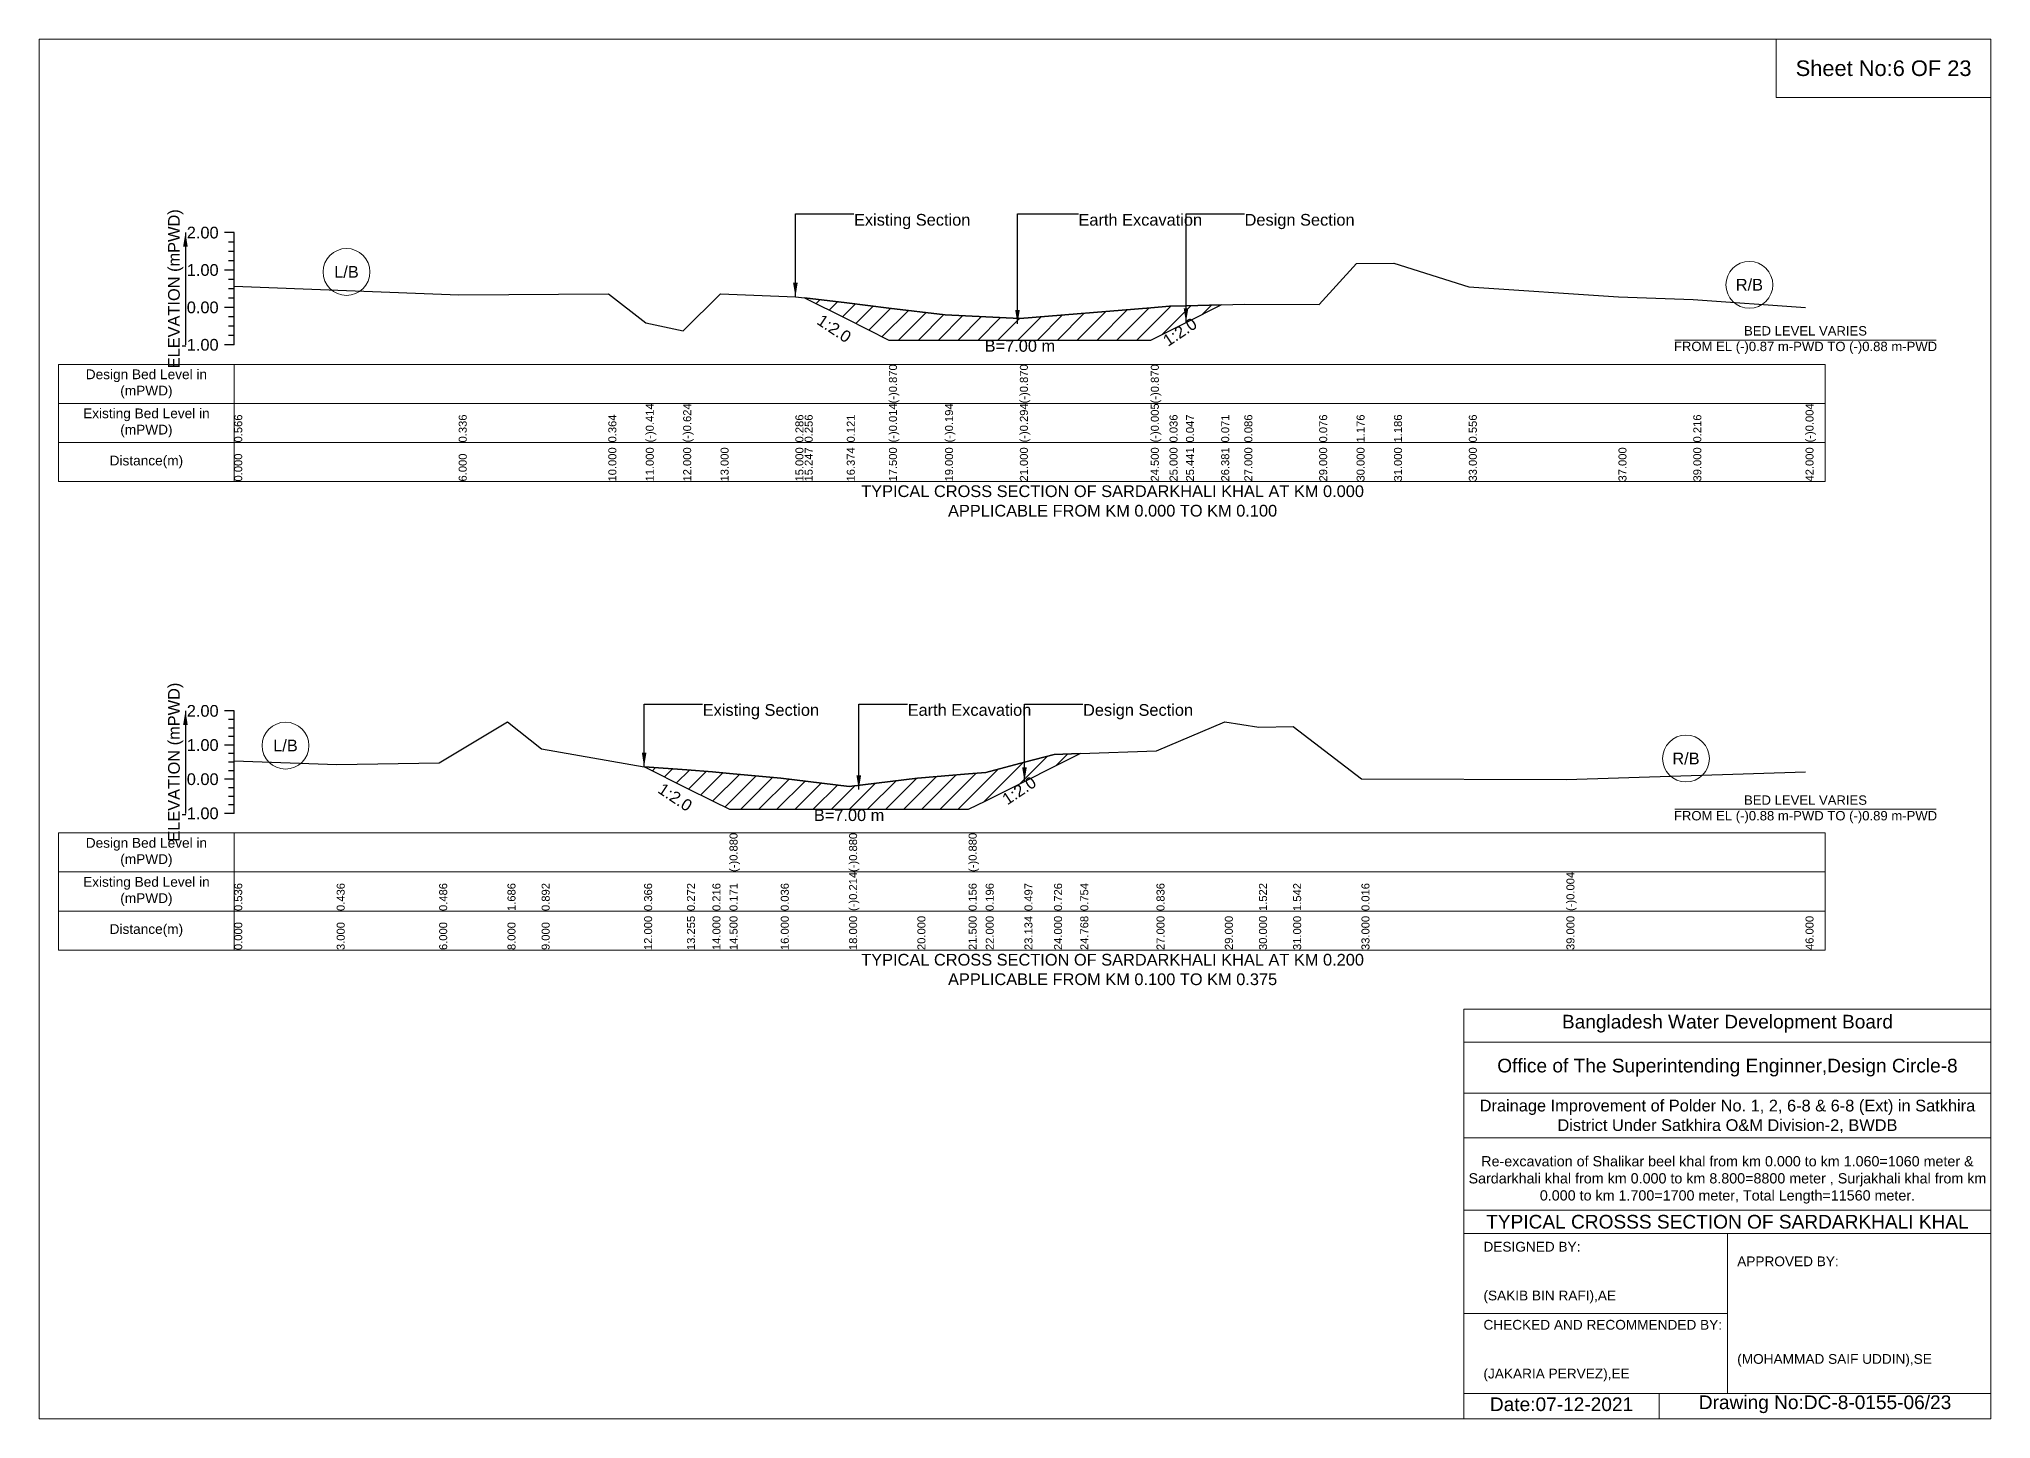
# Model space of a CAD drawing. Header units: inches. Extents: x 93000 to 506000, y -4242 to 0.
# Drawn here: x 150000 to 156000, y -4242 to 0 of the extents above; entities that cross this region are included whole.
import ezdxf

# ---------------------------------------------------------------- set-up
doc = ezdxf.new("R2010")
doc.units = ezdxf.units.IN
doc.header["$LTSCALE"] = 7
doc.header["$MEASUREMENT"] = 0
for name, color, linetype, lineweight in [('Cross section Data Border', 7, 'Continuous', 9), ('Cross Section Labels', 7, 'Continuous', 9), ('Existing_Bed_Level for Xsection', 7, 'Continuous', 25)]:
    doc.layers.add(name, color=color, linetype=linetype, lineweight=lineweight)
doc.styles.get("Standard").update_dxf_attribs({"font": 'arial.ttf'})
doc.dimstyles.get("Standard").update_dxf_attribs({"dimtxt": 0.18, "dimasz": 0.18, "dimexe": 0.18, "dimexo": 0.0625, "dimgap": 0.09, "dimtad": 0, "dimtih": 1, "dimtoh": 1, "dimdec": 4, "dimzin": 0, "dimdsep": 46, "dimtxsty": 'Standard', "dimcen": 0.09, "dimadec": 0, "dimazin": 0, "dimtfac": 1, "dimtdec": 4, "dimtofl": 0, "dimtmove": 0, "dimatfit": 3, "dimfxl": 1, "dimtolj": 1, "dimtzin": 0, "dimarcsym": 0})

msp = doc.modelspace()

# ---------------------------------------------------------------- hatches: boundary and pattern name
at = {"layer": 'Existing_Bed_Level for Xsection'}
h = msp.add_hatch(dxfattribs=at)
h.set_pattern_fill('ANSI31', color=256, scale=345, style=0)
h.paths.add_polyline_path([(152353.4, -795.8), (152483, -860.5), (152612.5, -925.3), (152785, -925.3), (153015, -925.3), (153417.5, -925.3), (153475, -896.5), (153525.7, -871.2), (153633.8, -817.1), (153525.7, -819.8), (153475, -821.1), (153417.5, -825.8), (153015, -859), (152785, -847.5), (152612.5, -826.9), (152483, -811.3)])
h = msp.add_hatch(dxfattribs=at)
h.set_pattern_fill('ANSI31', color=256, scale=315, style=0)
h.paths.add_polyline_path([(151861, -2237.2), (151991.7, -2302.6), (152070, -2341.7), (152122.5, -2367.9), (152280, -2367.9), (152490, -2367.9), (152700, -2367.9), (152857.5, -2367.9), (152910, -2341.7), (153029.1, -2282.1), (153120, -2236.7), (153200.7, -2196.3), (153120, -2199.3), (153029.1, -2223.4), (152910, -2254.9), (152857.5, -2259.2), (152700, -2271.8), (152490, -2298), (152280, -2271.8), (152122.5, -2257.6), (152070, -2252.8), (151991.7, -2247)])

# ---------------------------------------------------------------- linework, layer by layer
at = {"layer": 'Cross section Data Border'}
for points in [[(150060, -1000.2), (155490, -1000.2), (155490, -1360.2), (150060, -1360.2)], [(150060, -2440.5), (155490, -2440.5), (155490, -2800.5), (150060, -2800.5)]]:
    msp.add_lwpolyline(points, close=True, dxfattribs=at)
for points in [[(150600, -1000.2), (150600, -1360.2)], [(150060, -1120.2), (155490, -1120.2)], [(150060, -1240.2), (155490, -1240.2)], [(150600, -2440.5), (150600, -2800.5)], [(150060, -2560.5), (155490, -2560.5)], [(150060, -2680.5), (155490, -2680.5)]]:
    msp.add_lwpolyline(points, dxfattribs=at)
at = {"layer": 'Cross Section Labels'}
for points in [[(150000, 0), (156000, 0), (156000, -4242), (150000, -4242)], [(155340, 0), (156000, 0), (156000, -180), (155340, -180)]]:
    msp.add_lwpolyline(points, close=True, dxfattribs=at)
for points in [[(155028.1, -925.3), (155831.9, -925.3)], [(155028.1, -2367.9), (155831.9, -2367.9)], [(154380, -4242), (154380, -2982), (156000, -2982)], [(154380, -3084), (156000, -3084)], [(154380, -3240), (156000, -3240)], [(154380, -3378), (156000, -3378)], [(154380, -3600), (156000, -3600)], [(154380, -3672), (156000, -3672)], [(155190, -3672), (155190, -4164)], [(154380, -3918), (155190, -3918)], [(154380, -4164), (156000, -4164)], [(154980, -4164), (154980, -4242)]]:
    msp.add_lwpolyline(points, dxfattribs=at)
for centre in [(150945, -715.9), (155257.5, -755.5), (150757.5, -2172), (155062.5, -2211.9)]:
    msp.add_circle(centre, 72, dxfattribs=at)
at = {"layer": 'Existing_Bed_Level for Xsection'}
for points in [[(150600, -595.2), (150570, -595.2)], [(150600, -940.2), (150600, -825.2), (150600, -710.2), (150600, -595.2)], [(150600, -624), (150582, -624)], [(150600, -652.7), (150582, -652.7)], [(150600, -710.2), (150570, -710.2)], [(150600, -681.5), (150582, -681.5)], [(150600, -760.1), (151290, -786.6), (151750, -783.4), (151865, -872.9), (151980, -897), (152095, -783.4), (152325, -792.4), (152353.4, -795.8), (152483, -811.3), (152612.5, -826.9), (152612.5, -826.9), (152785, -847.5), (153015, -859), (153015, -859), (153417.5, -825.8), (153417.5, -825.8), (153475, -821.1), (153525.7, -819.8), (153633.8, -817.1), (153705, -815.4), (153935, -816.5), (154050, -690), (154165, -688.9), (154395, -761.3), (154855, -792.4), (155085, -800.4), (155430, -825.7)], [(150600, -739), (150582, -739)], [(150600, -767.7), (150582, -767.7)], [(150600, -825.2), (150570, -825.2)], [(150600, -796.5), (150582, -796.5)], [(150600, -854), (150582, -854)], [(150600, -882.7), (150582, -882.7)], [(150600, -940.2), (150570, -940.2)], [(150600, -911.5), (150582, -911.5)], [(150600, -2065.5), (150570, -2065.5)], [(150600, -2091.8), (150582, -2091.8)], [(150600, -2380.5), (150600, -2275.5), (150600, -2170.5), (150600, -2065.5)], [(150600, -2219.2), (150915, -2229.8), (151230, -2224.5), (151440, -2098.5), (151545, -2181.9), (151860, -2237.1), (151861, -2237.2), (151991.7, -2247), (152070, -2252.8), (152122.5, -2257.6), (152122.5, -2257.6), (152280, -2271.8), (152490, -2298), (152490, -2298), (152700, -2271.8), (152857.5, -2259.2), (152857.5, -2259.2), (152910, -2254.9), (153029.1, -2223.4), (153120, -2199.3), (153200.7, -2196.3), (153435, -2187.8), (153645, -2098.5), (153750, -2115.7), (153855, -2113.6), (154065, -2273.8), (154695, -2275.9), (155430, -2252.8)], [(150600, -2118), (150582, -2118)], [(150600, -2144.3), (150582, -2144.3)], [(150600, -2170.5), (150570, -2170.5)], [(150600, -2196.8), (150582, -2196.8)], [(150600, -2275.5), (150570, -2275.5)], [(150600, -2223), (150582, -2223)], [(150600, -2249.3), (150582, -2249.3)], [(150600, -2301.8), (150582, -2301.8)], [(150600, -2328), (150582, -2328)], [(150600, -2380.5), (150570, -2380.5)], [(150600, -2354.3), (150582, -2354.3)]]:
    msp.add_lwpolyline(points, dxfattribs=at)
for points in [[(152353.4, -795.8), (152483, -860.5), (152612.5, -925.3), (152612.5, -925.3), (152785, -925.3), (153015, -925.3), (153015, -925.3), (153417.5, -925.3), (153417.5, -925.3), (153475, -896.5), (153525.7, -871.2), (153633.8, -817.1), (153525.7, -819.8), (153475, -821.1), (153417.5, -825.8), (153417.5, -825.8), (153015, -859), (153015, -859), (152785, -847.5), (152612.5, -826.9), (152612.5, -826.9), (152483, -811.3)], [(151861, -2237.2), (151861, -2237.2), (151991.7, -2302.6), (152070, -2341.7), (152122.5, -2367.9), (152122.5, -2367.9), (152280, -2367.9), (152490, -2367.9), (152490, -2367.9), (152700, -2367.9), (152857.5, -2367.9), (152857.5, -2367.9), (152910, -2341.7), (153029.1, -2282.1), (153120, -2236.7), (153200.7, -2196.3), (153200.7, -2196.3), (153200.7, -2196.3), (153120, -2199.3), (153029.1, -2223.4), (152910, -2254.9), (152857.5, -2259.2), (152857.5, -2259.2), (152700, -2271.8), (152490, -2298), (152490, -2298), (152280, -2271.8), (152122.5, -2257.6), (152122.5, -2257.6), (152070, -2252.8), (151991.7, -2247), (151861, -2237.2)]]:
    msp.add_lwpolyline(points, close=True, dxfattribs=at)

# ---------------------------------------------------------------- texts
at = {"layer": 'Cross section Data Border', "char_height": 30, "width": 480, "attachment_point": 5}
for s, insert in [('Design Bed Level in (mPWD)', (150330, -1060.2)), ('Existing Bed Level in (mPWD)', (150330, -1180.2)), ('Distance(m)', (150330, -1300.2)), ('Design Bed Level in (mPWD)', (150330, -2500.5)), ('Existing Bed Level in (mPWD)', (150330, -2620.5)), ('Distance(m)', (150330, -2740.5))]:
    msp.add_mtext(s, dxfattribs=dict(at, insert=insert))
at = {"layer": 'Cross Section Labels'}
for s, insert, char_height, attachment_point in [('Sheet No:6 OF 23', (155670, -90), 48, 5), ('Existing Section', (152505, -537.7), 36, 1), ('Earth Excavation', (153195, -537.7), 36, 1), ('Design Section', (153705.7, -537.7), 36, 1), ('L/B', (150945, -715.9), 36, 5), ('R/B', (155257.5, -755.5), 36, 5), ('BED LEVEL VARIES ^JFROM EL (-)0.87 m-PWD TO (-)0.88 m-PWD', (155430, -925.3), 28.8, 5), ('B=7.00 m', (153015, -925.3), 36, 2), ('TYPICAL CROSS SECTION OF SARDARKHALI KHAL AT KM 0.000^JAPPLICABLE FROM KM 0.000 TO KM 0.100', (153300, -1420.2), 36, 5), ('Existing Section', (152040, -2044.5), 36, 1), ('Earth Excavation', (152670, -2044.5), 36, 1), ('Design Section', (153209.1, -2044.5), 36, 1), ('L/B', (150757.5, -2172), 36, 5), ('R/B', (155062.5, -2211.9), 36, 5), ('BED LEVEL VARIES ^JFROM EL (-)0.88 m-PWD TO (-)0.89 m-PWD', (155430, -2367.9), 28.8, 5), ('B=7.00 m', (152490, -2367.9), 36, 2), ('TYPICAL CROSS SECTION OF SARDARKHALI KHAL AT KM 0.200^JAPPLICABLE FROM KM 0.100 TO KM 0.375', (153300, -2860.5), 36, 5), ('Bangladesh Water Development Board', (155190, -3027), 42, 5), ('Office of The Superintending Enginner,Design Circle-8', (155190, -3162), 42, 5)]:
    msp.add_mtext(s, dxfattribs=dict(at, insert=insert, char_height=char_height, attachment_point=attachment_point))
at = {"layer": 'Cross Section Labels', "char_height": 36, "attachment_point": 2}
for insert, rotation in [((152454.2, -874.9), 326.30993), ((153496.9, -885.6), 33.69007), ((153002.8, -2295.3), 33.69007), ((151965.5, -2315.7), 326.30993)]:
    msp.add_mtext('1:2.0', dxfattribs=dict(at, insert=insert, rotation=rotation))
at = {"layer": 'Cross Section Labels'}
for s, insert, char_height, width, attachment_point in [('Drainage Improvement of Polder No. 1, 2, 6-8 & 6-8 (Ext) in Satkhira District Under Satkhira O&M Division-2, BWDB', (155190, -3312), 36, 1680, 5), ('Re-excavation of Shalikar beel khal from km 0.000 to km 1.060=1060 meter & Sardarkhali khal from km 0.000 to km 8.800=8800 meter , Surjakhali khal from km 0.000 to km 1.700=1700 meter, Total Length=11560 meter.', (155190, -3507), 31.4683, 1620, 5), ('TYPICAL CROSSS SECTION OF SARDARKHALI KHAL', (155190, -3636), 42, 1680, 5), ('DESIGNED BY:^J^J^J(SAKIB BIN RAFI),AE', (154440, -3792), 30, 840, 4), ('APPROVED BY:^J^J^J^J^J^J(MOHAMMAD SAIF UDDIN),SE', (155220, -3912), 30, 840, 4), ('CHECKED AND RECOMMENDED BY:^J^J^J(JAKARIA PERVEZ),EE', (154440, -4032), 30, 840, 4), ('Date:07-12-2021', (154680, -4197), 42, 840, 5), ('Drawing No:DC-8-0155-06/23', (155490, -4197), 42, 1320, 5)]:
    msp.add_mtext(s, dxfattribs=dict(at, insert=insert, char_height=char_height, width=width, attachment_point=attachment_point))
at = {"layer": 'Existing_Bed_Level for Xsection', "rotation": 90}
for s, insert, char_height, attachment_point in [('ELEVATION (mPWD)', (150420, -767.7), 36, 5), ('(-)0.870', (152612.5, -1120.2), 24.6, 1), ('(-)0.870', (153015, -1120.2), 24.6, 1), ('(-)0.870', (153417.5, -1120.2), 24.6, 1), ('(-)0.414', (151865, -1240.2), 24.6, 1), ('(-)0.624', (151980, -1240.2), 24.6, 1), ('(-)0.014', (152612.5, -1240.2), 24.6, 1), ('(-)0.194', (152785, -1240.2), 24.6, 1), ('(-)0.294', (153015, -1240.2), 24.6, 1), ('(-)0.005', (153417.5, -1240.2), 24.6, 1), ('(-)0.004', (155430, -1240.2), 24.6, 1), ('0.566', (150600, -1240.2), 24.6, 1), ('0.336', (151290, -1240.2), 24.6, 1), ('0.364', (151750, -1240.2), 24.6, 1), ('0.286', (152325, -1240.2), 24.6, 1), ('0.256', (152353.4, -1240.2), 24.6, 1), ('0.121', (152483, -1240.2), 24.6, 1), ('0.036', (153475, -1240.2), 24.6, 1), ('0.047', (153525.7, -1240.2), 24.6, 1), ('0.071', (153633.8, -1240.2), 24.6, 1), ('0.086', (153705, -1240.2), 24.6, 1), ('0.076', (153935, -1240.2), 24.6, 1), ('1.176', (154050, -1240.2), 24.6, 1), ('1.186', (154165, -1240.2), 24.6, 1), ('0.556', (154395, -1240.2), 24.6, 1), ('0.216', (155085, -1240.2), 24.6, 1), ('10.000', (151750, -1360.2), 24.6, 1), ('11.000', (151865, -1360.2), 24.6, 1), ('12.000', (151980, -1360.2), 24.6, 1), ('13.000', (152095, -1360.2), 24.6, 1), ('15.000', (152325, -1360.2), 24.6, 1), ('15.247', (152353.4, -1360.2), 24.6, 1), ('16.374', (152483, -1360.2), 24.6, 1), ('17.500', (152612.5, -1360.2), 24.6, 1), ('19.000', (152785, -1360.2), 24.6, 1), ('21.000', (153015, -1360.2), 24.6, 1), ('24.500', (153417.5, -1360.2), 24.6, 1), ('25.000', (153475, -1360.2), 24.6, 1), ('25.441', (153525.7, -1360.2), 24.6, 1), ('26.381', (153633.8, -1360.2), 24.6, 1), ('27.000', (153705, -1360.2), 24.6, 1), ('29.000', (153935, -1360.2), 24.6, 1), ('30.000', (154050, -1360.2), 24.6, 1), ('31.000', (154165, -1360.2), 24.6, 1), ('33.000', (154395, -1360.2), 24.6, 1), ('37.000', (154855, -1360.2), 24.6, 1), ('39.000', (155085, -1360.2), 24.6, 1), ('42.000', (155430, -1360.2), 24.6, 1), ('0.000', (150600, -1360.2), 24.6, 1), ('6.000', (151290, -1360.2), 24.6, 1), ('ELEVATION (mPWD)', (150420, -2223), 36, 5), ('(-)0.880', (152122.5, -2560.5), 24.6, 1), ('(-)0.880', (152490, -2560.5), 24.6, 1), ('(-)0.880', (152857.5, -2560.5), 24.6, 1), ('(-)0.214', (152490, -2680.5), 24.6, 1), ('(-)0.004', (154695, -2680.5), 24.6, 1), ('0.536', (150600, -2680.5), 24.6, 1), ('0.436', (150915, -2680.5), 24.6, 1), ('0.486', (151230, -2680.5), 24.6, 1), ('1.686', (151440, -2680.5), 24.6, 1), ('0.892', (151545, -2680.5), 24.6, 1), ('0.366', (151860, -2680.5), 24.6, 1), ('0.272', (151991.7, -2680.5), 24.6, 1), ('0.216', (152070, -2680.5), 24.6, 1), ('0.171', (152122.5, -2680.5), 24.6, 1), ('0.036', (152280, -2680.5), 24.6, 1), ('0.156', (152857.5, -2680.5), 24.6, 1), ('0.196', (152910, -2680.5), 24.6, 1), ('0.497', (153029.1, -2680.5), 24.6, 1), ('0.726', (153120, -2680.5), 24.6, 1), ('0.754', (153200.7, -2680.5), 24.6, 1), ('0.836', (153435, -2680.5), 24.6, 1), ('1.522', (153750, -2680.5), 24.6, 1), ('1.542', (153855, -2680.5), 24.6, 1), ('0.016', (154065, -2680.5), 24.6, 1), ('12.000', (151860, -2800.5), 24.6, 1), ('13.255', (151991.7, -2800.5), 24.6, 1), ('14.000', (152070, -2800.5), 24.6, 1), ('14.500', (152122.5, -2800.5), 24.6, 1), ('16.000', (152280, -2800.5), 24.6, 1), ('18.000', (152490, -2800.5), 24.6, 1), ('20.000', (152700, -2800.5), 24.6, 1), ('21.500', (152857.5, -2800.5), 24.6, 1), ('22.000', (152910, -2800.5), 24.6, 1), ('23.134', (153029.1, -2800.5), 24.6, 1), ('24.000', (153120, -2800.5), 24.6, 1), ('24.768', (153200.7, -2800.5), 24.6, 1), ('27.000', (153435, -2800.5), 24.6, 1), ('29.000', (153645, -2800.5), 24.6, 1), ('30.000', (153750, -2800.5), 24.6, 1), ('31.000', (153855, -2800.5), 24.6, 1), ('33.000', (154065, -2800.5), 24.6, 1), ('39.000', (154695, -2800.5), 24.6, 1), ('46.000', (155430, -2800.5), 24.6, 1), ('0.000', (150600, -2800.5), 24.6, 1), ('3.000', (150915, -2800.5), 24.6, 1), ('6.000', (151230, -2800.5), 24.6, 1), ('8.000', (151440, -2800.5), 24.6, 1), ('9.000', (151545, -2800.5), 24.6, 1)]:
    msp.add_mtext(s, dxfattribs=dict(at, insert=insert, char_height=char_height, attachment_point=attachment_point))
at = {"layer": 'Existing_Bed_Level for Xsection', "char_height": 36, "attachment_point": 6}
for s, insert in [('2.00', (150552, -595.2)), ('1.00', (150552, -710.2)), ('0.00', (150552, -825.2)), ('-1.00', (150552, -940.2)), ('2.00', (150552, -2065.5)), ('1.00', (150552, -2170.5)), ('0.00', (150552, -2275.5)), ('-1.00', (150552, -2380.5))]:
    msp.add_mtext(s, dxfattribs=dict(at, insert=insert))

# ---------------------------------------------------------------- leaders
at = {"layer": 'Cross Section Labels', "annotation_type": 0, "has_hookline": 1, "hookline_direction": 0}
for points, text_width in [([(152325, -792.4), (152325, -537.7), (152504.9, -537.7)], 350.4), ([(153007.7, -875.7), (153007.7, -537.7), (153194.9, -537.7)], 372.7), ([(153525.7, -871.2), (153525.7, -537.7), (153705.6, -537.7)], 330.9), ([(151860, -2237.1), (151860, -2044.5), (152039.9, -2044.5)], 350.4), ([(152519.8, -2306.7), (152519.8, -2044.5), (152669.9, -2044.5)], 372.7), ([(153029.1, -2282.1), (153029.1, -2044.5), (153209, -2044.5)], 330.9)]:
    msp.add_leader(points, dimstyle='Standard', override={"dimasz": 43.2}, dxfattribs=dict(at, text_width=text_width))
at = {"layer": 'Existing_Bed_Level for Xsection'}
for points in [[(150450, -595.2), (150450, -940.2)], [(150450, -2065.5), (150450, -2380.5)]]:
    msp.add_leader(points, dimstyle='Standard', override={"dimasz": 43.2}, dxfattribs=at)

doc.saveas('drawing.dxf')
